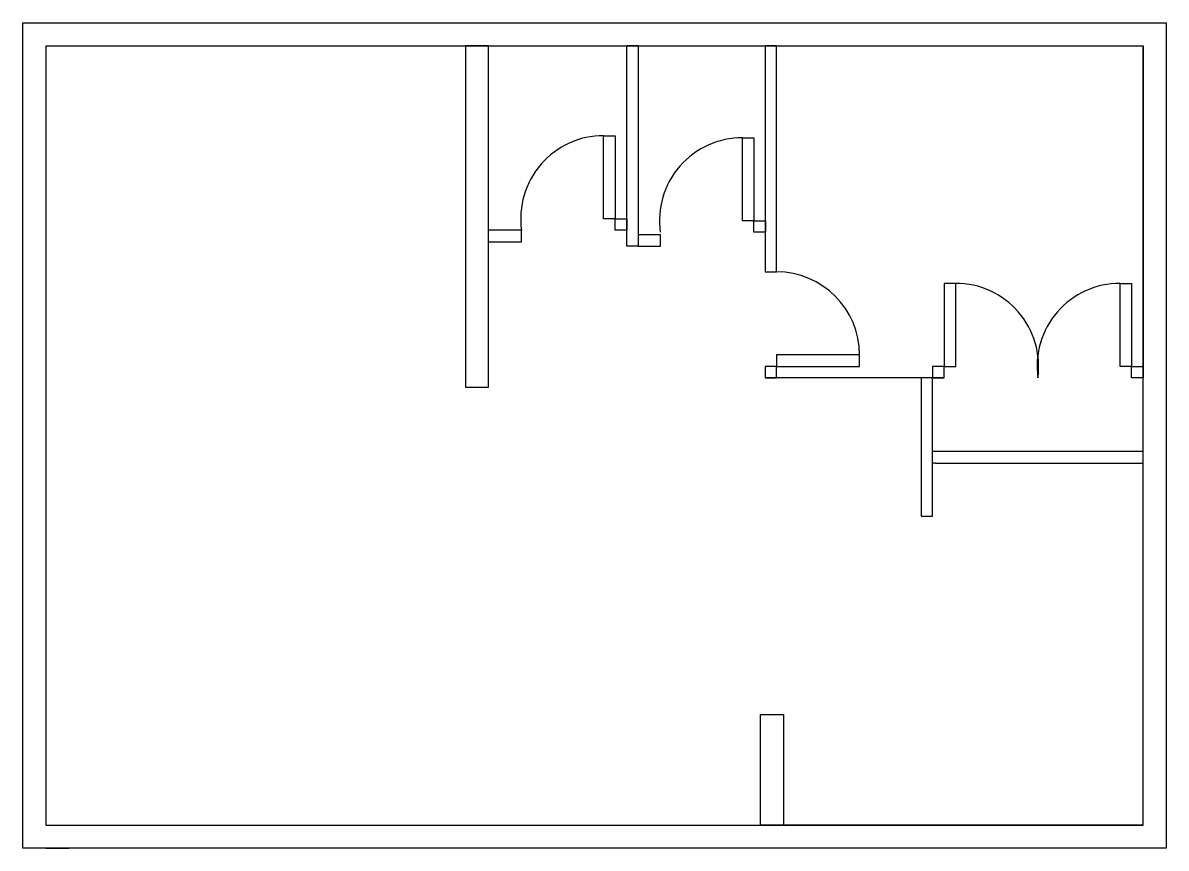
# Model space of a CAD drawing. Header units: inches. Extents: x -724 to -228, y 458 to 816.
import ezdxf

# ---------------------------------------------------------------- set-up
doc = ezdxf.new("R2010")
doc.units = ezdxf.units.IN
doc.header["$MEASUREMENT"] = 0

msp = doc.modelspace()

# ---------------------------------------------------------------- linework, layer by layer
for p, q in [((-714.36, 805.68), (-714.36, 467.68)), ((-714.36, 805.68), (-238.36, 805.68)), ((-457.36, 805.68), (-462.36, 805.68)), ((-397.36, 805.68), (-402.36, 805.68)), ((-238.36, 467.68), (-238.36, 805.68)), ((-238.36, 805.68), (-238.36, 661.68)), ((-324.66, 661.68), (-402.36, 661.68)), ((-238.36, 661.68), (-243.36, 661.68)), ((-238.36, 661.68), (-243.36, 661.68)), ((-328.36, 629.68), (-329.66, 629.68)), ((-238.36, 624.68), (-238.36, 629.68)), ((-328.36, 624.68), (-329.66, 624.68)), ((-714.36, 467.68), (-238.36, 467.68)), ((-238.36, 467.68), (-394.36, 467.68)), ((-714.36, 457.68), (-704.36, 457.68))]:
    msp.add_line(p, q)
for points in [[(-724.36, 815.68), (-228.36, 815.68), (-228.36, 457.68), (-724.36, 457.68)], [(-522.36, 805.68), (-532.36, 805.68), (-532.36, 657.68), (-522.36, 657.68)], [(-462.36, 805.68), (-457.36, 805.68), (-457.36, 718.8), (-462.36, 718.8)], [(-397.36, 805.68), (-402.36, 805.68), (-402.36, 707.63), (-397.36, 707.63)], [(-467.39, 730.74), (-472.39, 730.74), (-472.39, 766.74), (-467.39, 766.74)], [(-407.17, 729.86), (-412.17, 729.86), (-412.17, 765.86), (-407.17, 765.86)], [(-462.39, 725.74), (-467.39, 725.74), (-467.39, 730.74), (-462.39, 730.74)], [(-402.17, 724.86), (-407.17, 724.86), (-407.17, 729.86), (-402.17, 729.86)], [(-457.36, 718.8), (-447.65, 718.8), (-447.65, 723.8), (-457.36, 723.8)], [(-324.66, 666.68), (-319.66, 666.68), (-319.66, 702.68), (-324.66, 702.68)], [(-243.36, 666.68), (-248.36, 666.68), (-248.36, 702.68), (-243.36, 702.68)], [(-397.36, 666.68), (-361.36, 666.68), (-361.36, 671.68), (-397.36, 671.68)], [(-402.36, 661.68), (-397.36, 661.68), (-397.36, 666.68), (-402.36, 666.68)], [(-329.66, 661.68), (-324.66, 661.68), (-324.66, 666.68), (-329.66, 666.68)], [(-238.36, 661.68), (-243.36, 661.68), (-243.36, 666.68), (-238.36, 666.68)], [(-329.66, 661.68), (-334.66, 661.68), (-334.66, 601.68), (-329.66, 601.68)], [(-394.36, 467.68), (-404.36, 467.68), (-404.36, 515.68), (-394.36, 515.68)]]:
    msp.add_lwpolyline(points, close=True)
for points in [[(-402.36, 805.68), (-397.36, 805.68)], [(-522.36, 720.74), (-508.04, 720.74), (-508.04, 725.74), (-522.36, 725.74)], [(-238.36, 666.68), (-238.36, 661.68), (-243.36, 661.68)], [(-238.36, 664.68), (-238.36, 664.68), (-238.36, 661.68), (-241.36, 661.68)], [(-328.36, 624.68), (-238.36, 624.68), (-238.36, 629.68), (-328.36, 629.68)]]:
    msp.add_lwpolyline(points)
for centre, start, end in [((-472.39, 730.74), 90, 187.9836), ((-412.17, 729.86), 90, 187.9836), ((-397.36, 671.68), 0, 90), ((-319.66, 666.68), 352.0164, 90), ((-248.36, 666.68), 90, 187.9836), ((-248.36, 666.68), 82.0164, 82.0928), ((-397.36, 671.68), 352.0164, 352.0928)]:
    msp.add_arc(centre, 36, start, end)

doc.saveas('drawing.dxf')
